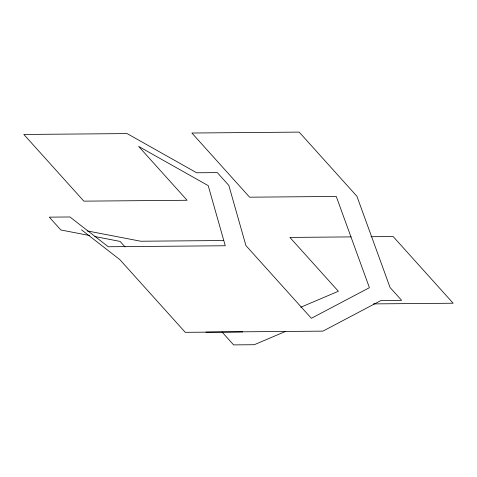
<?xml version="1.0" encoding="UTF-8"?>
<svg xmlns="http://www.w3.org/2000/svg" width="477" height="477" viewBox="0 0 477 477"><rect width="100%" height="100%" fill="white"/><g stroke="black" fill="none" stroke-linecap="round" stroke-linejoin="round"><path stroke-width="0.72" d="M300.784 307.224L338.354 291.274L289.897 237.421L351.108 236.896M285.693 331.372L254.265 344.716L233.617 344.895L222.067 332.058M371.017 236.723L393.143 236.532L453.15 303.223L373.503 303.903M223.659 240.521L140.739 241.237L87.142 230.892M205.903 332.135L322.911 331.133L380.962 300.522L401.61 300.343L390.067 287.512L356.915 196.274L299.168 132.105L191.873 133.023L249.614 197.192L336.261 196.452L369.413 287.691L311.362 318.296L245.923 245.577L228.847 185.434L217.297 172.602L196.649 172.775L127.097 133.584L23.85 134.466L83.857 201.151L187.103 200.268L138.646 146.415L208.199 185.613L225.275 245.75L108.261 246.752L69.952 216.969L49.304 217.148L60.853 229.98L89.765 235.56M242.715 331.885L185.255 332.314L119.81 259.589L81.501 229.807M94.804 236.532L120.085 241.41L125.063 246.943"/></g></svg>
